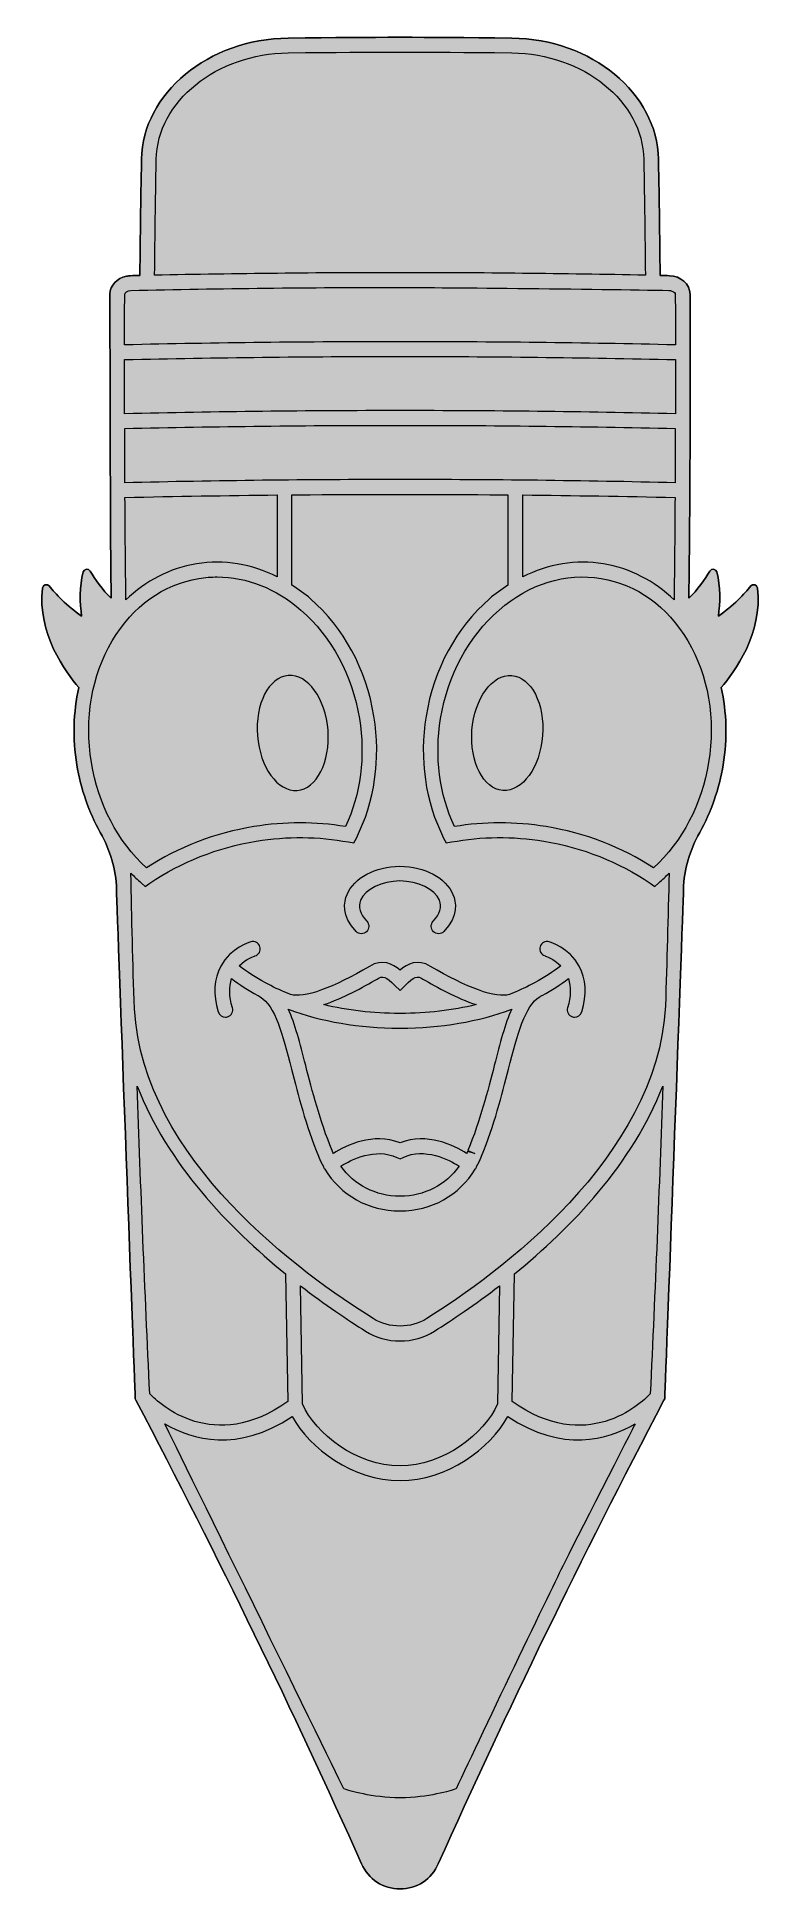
# Model space of a CAD drawing. Header units: inches. Extents: x 1.38 to 2.62, y -4.37 to -1.22.
import ezdxf

# ---------------------------------------------------------------- set-up
doc = ezdxf.new("R2010")
doc.units = ezdxf.units.IN
doc.header["$MEASUREMENT"] = 0
doc.layers.add('Pencil', color=7, linetype='Continuous', lineweight=0)

msp = doc.modelspace()

# ---------------------------------------------------------------- hatches: boundary and pattern name
at = {"layer": 'Pencil', "true_color": 0xf8e0c5, "transparency": 33554687}
h = msp.add_hatch(color=254, dxfattribs=at)
h.dxf.hatch_style = 2
edge = h.paths.add_edge_path()
edge.add_spline(control_points=[(2.6064, -2.1581), (2.6057, -2.1524), (2.5986, -2.1502), (2.595, -2.1546), (2.5845, -2.1675), (2.5651, -2.1888), (2.54, -2.2058), (2.543, -2.1836), (2.5442, -2.1555), (2.5372, -2.1309), (2.5357, -2.1256), (2.5285, -2.1246), (2.5256, -2.1293), (2.5177, -2.1421), (2.5042, -2.1624), (2.49, -2.1753), (2.492, -2.0021), (2.4927, -1.8287), (2.492, -1.6594), (2.4918, -1.6425), (2.4765, -1.6288), (2.4569, -1.6282), (2.4517, -1.6281), (2.4465, -1.628), (2.4412, -1.6279), (2.4405, -1.552), (2.4399, -1.5102), (2.4384, -1.4305), (2.4365, -1.3188), (2.3249, -1.2266), (2.1898, -1.2251), (2.028, -1.2233), (1.9719, -1.2233), (1.8102, -1.2251), (1.6751, -1.2266), (1.5635, -1.3188), (1.5615, -1.4305), (1.5601, -1.5102), (1.5595, -1.552), (1.5588, -1.6279), (1.5535, -1.628), (1.5482, -1.6281), (1.543, -1.6282), (1.5406, -1.6283), (1.5382, -1.6286), (1.5359, -1.629), (1.5199, -1.6322), (1.5082, -1.6446), (1.508, -1.6594), (1.508, -1.6594), (1.508, -2.0018), (1.51, -2.1753), (1.4958, -2.1624), (1.4823, -2.1421), (1.4744, -2.1293), (1.4715, -2.1246), (1.4643, -2.1256), (1.4628, -2.1309), (1.4558, -2.1555), (1.457, -2.1836), (1.46, -2.2058), (1.4349, -2.1888), (1.4155, -2.1675), (1.405, -2.1546), (1.4014, -2.1502), (1.3943, -2.1524), (1.3936, -2.1581), (1.3843, -2.2348), (1.4327, -2.301), (1.455, -2.3271), (1.4459, -2.3689), (1.4445, -2.4133), (1.4518, -2.4579), (1.4586, -2.4993), (1.4722, -2.5382), (1.4916, -2.5729), (1.5083, -2.6026), (1.5183, -2.6354), (1.5191, -2.6694), (1.5206, -2.7283), (1.5509, -3.5337), (1.5509, -3.5337), (1.5509, -3.5337), (1.5521, -3.5361), (1.5521, -3.5361), (1.6934, -3.8055), (1.8186, -4.0628), (1.9349, -4.3225), (1.9463, -4.3489), (1.9712, -4.3653), (2, -4.3653), (2.0288, -4.3653), (2.0537, -4.3489), (2.065, -4.3226), (2.1813, -4.0629), (2.3066, -3.8056), (2.4478, -3.5361), (2.4478, -3.5361), (2.4491, -3.5337), (2.4491, -3.5337), (2.4491, -3.5337), (2.4794, -2.7283), (2.4809, -2.6695), (2.4817, -2.6354), (2.4917, -2.6026), (2.5084, -2.5729), (2.5278, -2.5382), (2.5414, -2.4993), (2.5482, -2.4579), (2.5555, -2.4133), (2.5541, -2.3689), (2.545, -2.3271), (2.5673, -2.301), (2.6157, -2.2348), (2.6064, -2.1581)], knot_values=[0, 0, 0, 0, 1, 1, 1, 2, 2, 2, 3, 3, 3, 4, 4, 4, 5, 5, 5, 6, 6, 6, 7, 7, 7, 8, 8, 8, 9, 9, 9, 10, 10, 10, 11, 11, 11, 12, 12, 12, 13, 13, 13, 14, 14, 14, 15, 15, 15, 16, 16, 16, 17, 17, 17, 18, 18, 18, 19, 19, 19, 20, 20, 20, 21, 21, 21, 22, 22, 22, 23, 23, 23, 24, 24, 24, 25, 25, 25, 26, 26, 26, 27, 27, 27, 28, 28, 28, 29, 29, 29, 30, 30, 30, 31, 31, 31, 32, 32, 32, 33, 33, 33, 34, 34, 34, 35, 35, 35, 36, 36, 36, 37, 37, 37, 38, 38, 38, 38], degree=3, periodic=0)
at = {"layer": 'Pencil', "true_color": 0x333333, "transparency": 33554687}
h = msp.add_hatch(color=250, dxfattribs=at)
h.dxf.hatch_style = 2
edge = h.paths.add_edge_path()
edge.add_spline(control_points=[(2.1896, -2.8727), (2.1336, -2.8935), (2.069, -2.9049), (2.0008, -2.9049), (2.0008, -2.9049), (1.9991, -2.9049), (1.9991, -2.9049), (1.931, -2.9049), (1.8664, -2.8935), (1.8104, -2.8727), (1.822, -2.8975), (1.8303, -2.93), (1.8401, -2.9682), (1.8512, -3.0117), (1.8638, -3.061), (1.8849, -3.1127), (1.8849, -3.1127), (1.8854, -3.1141), (1.8854, -3.1141), (1.8859, -3.1152), (1.8865, -3.1162), (1.887, -3.1173), (1.9086, -3.1037), (1.9541, -3.0814), (2, -3.0992), (2.0459, -3.0814), (2.0914, -3.1037), (2.113, -3.1173), (2.1134, -3.1162), (2.1141, -3.1152), (2.1145, -3.1141), (2.1145, -3.1141), (2.1267, -3.1174), (2.1267, -3.1174), (2.1267, -3.1174), (2.1151, -3.1127), (2.1151, -3.1127), (2.1362, -3.061), (2.1488, -3.0117), (2.1599, -2.9682), (2.1697, -2.93), (2.178, -2.8975), (2.1896, -2.8727)], knot_values=[0, 0, 0, 0, 1, 1, 1, 2, 2, 2, 3, 3, 3, 4, 4, 4, 5, 5, 5, 6, 6, 6, 7, 7, 7, 8, 8, 8, 9, 9, 9, 10, 10, 10, 11, 11, 11, 12, 12, 12, 13, 13, 13, 14, 14, 14, 14], degree=3, periodic=0)
edge = h.paths.add_edge_path()
edge.add_spline(control_points=[(2.1004, -3.139), (2.0825, -3.1276), (2.0422, -3.1072), (2.0052, -3.1242), (2.0052, -3.1242), (2, -3.1265), (2, -3.1265), (2, -3.1265), (1.9948, -3.1242), (1.9948, -3.1242), (1.9578, -3.1073), (1.9176, -3.1276), (1.8996, -3.139), (1.9223, -3.1709), (1.9586, -3.19), (2, -3.19), (2.0414, -3.19), (2.0777, -3.1709), (2.1004, -3.139)], knot_values=[0, 0, 0, 0, 1, 1, 1, 2, 2, 2, 3, 3, 3, 4, 4, 4, 5, 5, 5, 6, 6, 6, 6], degree=3, periodic=0)
edge = h.paths.add_edge_path()
edge.add_spline(control_points=[(1.8706, -2.865), (1.9107, -2.8747), (1.954, -2.8798), (1.9992, -2.8798), (1.9992, -2.8798), (2.0008, -2.8798), (2.0008, -2.8798), (2.0458, -2.8798), (2.0891, -2.8747), (2.1291, -2.865), (2.0965, -2.8541), (2.0622, -2.8354), (2.0389, -2.8215), (2.0291, -2.8156), (2.0243, -2.8173), (2.0087, -2.8324), (2.0087, -2.8324), (2, -2.8408), (2, -2.8408), (2, -2.8408), (1.9913, -2.8324), (1.9913, -2.8324), (1.9757, -2.8173), (1.9709, -2.8156), (1.9611, -2.8215), (1.9377, -2.8355), (1.9033, -2.8541), (1.8706, -2.865)], knot_values=[0, 0, 0, 0, 1, 1, 1, 2, 2, 2, 3, 3, 3, 4, 4, 4, 5, 5, 5, 6, 6, 6, 7, 7, 7, 8, 8, 8, 9, 9, 9, 9], degree=3, periodic=0)
edge = h.paths.add_edge_path()
edge.add_spline(control_points=[(2.3041, -2.7997), (2.3158, -2.8214), (2.3172, -2.8475), (2.3082, -2.8773), (2.3065, -2.8827), (2.3016, -2.8862), (2.2962, -2.8862), (2.295, -2.8862), (2.2938, -2.886), (2.2926, -2.8857), (2.286, -2.8837), (2.2822, -2.8767), (2.2842, -2.8701), (2.29, -2.8511), (2.2903, -2.8347), (2.2857, -2.8208), (2.2721, -2.8312), (2.2573, -2.8407), (2.2414, -2.8493), (2.2408, -2.8495), (2.2403, -2.8499), (2.2397, -2.8502), (2.2389, -2.8506), (2.2381, -2.8511), (2.2374, -2.8515), (2.2116, -2.867), (2.1994, -2.9147), (2.1841, -2.9744), (2.1728, -3.0187), (2.16, -3.0689), (2.1383, -3.1221), (2.1383, -3.1221), (2.1377, -3.1237), (2.1377, -3.1237), (2.1354, -3.1292), (2.1328, -3.1344), (2.1299, -3.1395), (2.1295, -3.141), (2.1287, -3.1425), (2.1277, -3.1438), (2.1277, -3.1438), (2.1274, -3.144), (2.1274, -3.144), (2.1009, -3.1883), (2.0538, -3.215), (2, -3.215), (1.9462, -3.215), (1.8991, -3.1883), (1.8726, -3.144), (1.8726, -3.144), (1.8723, -3.1438), (1.8723, -3.1438), (1.8712, -3.1425), (1.8705, -3.141), (1.87, -3.1394), (1.8672, -3.1344), (1.8646, -3.1292), (1.8623, -3.1237), (1.8623, -3.1237), (1.8617, -3.1221), (1.8617, -3.1221), (1.84, -3.0689), (1.8272, -3.0187), (1.8159, -2.9744), (1.8007, -2.9148), (1.7884, -2.8671), (1.7628, -2.8516), (1.7618, -2.8511), (1.7609, -2.8505), (1.76, -2.85), (1.7595, -2.8498), (1.7591, -2.8495), (1.7586, -2.8493), (1.7427, -2.8407), (1.7279, -2.8312), (1.7143, -2.8208), (1.7097, -2.8347), (1.71, -2.8511), (1.7158, -2.8701), (1.7178, -2.8767), (1.714, -2.8837), (1.7074, -2.8857), (1.7062, -2.886), (1.705, -2.8862), (1.7038, -2.8862), (1.6984, -2.8862), (1.6935, -2.8827), (1.6918, -2.8773), (1.6828, -2.8475), (1.6842, -2.8214), (1.696, -2.7997), (1.713, -2.7684), (1.7457, -2.7587), (1.747, -2.7583), (1.7536, -2.7564), (1.7606, -2.7602), (1.7625, -2.7668), (1.7644, -2.7734), (1.7606, -2.7803), (1.754, -2.7823), (1.7537, -2.7824), (1.7393, -2.7869), (1.7273, -2.7992), (1.7408, -2.8097), (1.7556, -2.8193), (1.7716, -2.8279), (1.7732, -2.8287), (1.7748, -2.8295), (1.7763, -2.8304), (1.7884, -2.8367), (1.801, -2.8427), (1.8143, -2.8475), (1.8356, -2.8551), (1.8883, -2.836), (1.9482, -2.8), (1.9706, -2.7866), (1.9875, -2.7958), (2, -2.8064), (2.0125, -2.7958), (2.0294, -2.7866), (2.0518, -2.8), (2.1117, -2.836), (2.1645, -2.8551), (2.1856, -2.8475), (2.199, -2.8426), (2.2117, -2.8367), (2.2237, -2.8304), (2.2252, -2.8295), (2.2267, -2.8288), (2.2282, -2.828), (2.2443, -2.8194), (2.2592, -2.8097), (2.2727, -2.7992), (2.2606, -2.7869), (2.2462, -2.7823), (2.246, -2.7823), (2.2394, -2.7801), (2.2356, -2.7734), (2.2375, -2.7668), (2.2395, -2.7602), (2.2464, -2.7564), (2.253, -2.7583), (2.2543, -2.7587), (2.287, -2.7684), (2.3041, -2.7997)], knot_values=[0, 0, 0, 0, 1, 1, 1, 2, 2, 2, 3, 3, 3, 4, 4, 4, 5, 5, 5, 6, 6, 6, 7, 7, 7, 8, 8, 8, 9, 9, 9, 10, 10, 10, 11, 11, 11, 12, 12, 12, 13, 13, 13, 14, 14, 14, 15, 15, 15, 16, 16, 16, 17, 17, 17, 18, 18, 18, 19, 19, 19, 20, 20, 20, 21, 21, 21, 22, 22, 22, 23, 23, 23, 24, 24, 24, 25, 25, 25, 26, 26, 26, 27, 27, 27, 28, 28, 28, 29, 29, 29, 30, 30, 30, 31, 31, 31, 32, 32, 32, 33, 33, 33, 34, 34, 34, 35, 35, 35, 36, 36, 36, 37, 37, 37, 38, 38, 38, 39, 39, 39, 40, 40, 40, 41, 41, 41, 42, 42, 42, 43, 43, 43, 44, 44, 44, 45, 45, 45, 46, 46, 46, 47, 47, 47, 48, 48, 48, 48], degree=3, periodic=0)
edge = h.paths.add_edge_path()
edge.add_spline(control_points=[(1.9346, -2.7446), (1.9377, -2.7446), (1.9408, -2.7435), (1.9432, -2.7412), (1.9482, -2.7364), (1.9484, -2.7285), (1.9436, -2.7235), (1.9319, -2.7112), (1.9283, -2.6992), (1.9331, -2.6877), (1.9409, -2.6692), (1.9691, -2.6555), (1.9998, -2.6551), (2.0309, -2.6555), (2.0591, -2.6692), (2.0669, -2.6877), (2.0717, -2.6992), (2.0681, -2.7112), (2.0564, -2.7235), (2.0516, -2.7285), (2.0518, -2.7364), (2.0568, -2.7412), (2.0618, -2.7459), (2.0697, -2.7458), (2.0744, -2.7408), (2.0997, -2.7143), (2.095, -2.6901), (2.0899, -2.678), (2.0781, -2.6499), (2.0421, -2.6306), (1.9998, -2.6301), (1.9579, -2.6306), (1.9219, -2.6499), (1.9101, -2.678), (1.905, -2.6901), (1.9003, -2.7143), (1.9256, -2.7408), (1.928, -2.7433), (1.9313, -2.7446), (1.9346, -2.7446)], knot_values=[0, 0, 0, 0, 1, 1, 1, 2, 2, 2, 3, 3, 3, 4, 4, 4, 5, 5, 5, 6, 6, 6, 7, 7, 7, 8, 8, 8, 9, 9, 9, 10, 10, 10, 11, 11, 11, 12, 12, 12, 13, 13, 13, 13], degree=3, periodic=0)
edge = h.paths.add_edge_path()
edge.add_spline(control_points=[(2.4881, -2.2476), (2.4536, -2.1892), (2.4014, -2.1516), (2.3411, -2.1418), (2.2808, -2.1319), (2.2194, -2.151), (2.1681, -2.1954), (2.1162, -2.2403), (2.0809, -2.3058), (2.0689, -2.3796), (2.0585, -2.4435), (2.0668, -2.5081), (2.0923, -2.5628), (2.1176, -2.5586), (2.1432, -2.5565), (2.1691, -2.5565), (2.1951, -2.5565), (2.2214, -2.5586), (2.2477, -2.5629), (2.3134, -2.5736), (2.3762, -2.5978), (2.4301, -2.6329), (2.4789, -2.5881), (2.5119, -2.5249), (2.5235, -2.4539), (2.5356, -2.38), (2.523, -2.3068), (2.4881, -2.2476)], knot_values=[0, 0, 0, 0, 1, 1, 1, 2, 2, 2, 3, 3, 3, 4, 4, 4, 5, 5, 5, 6, 6, 6, 7, 7, 7, 8, 8, 8, 9, 9, 9, 9], degree=3, periodic=0)
edge = h.paths.add_edge_path()
edge.add_spline(control_points=[(2.4565, -2.6419), (2.451, -2.6475), (2.4453, -2.653), (2.4393, -2.6581), (2.4393, -2.6581), (2.432, -2.6643), (2.432, -2.6643), (2.432, -2.6643), (2.4241, -2.6589), (2.4241, -2.6589), (2.3715, -2.623), (2.3091, -2.5983), (2.2437, -2.5876), (2.1911, -2.579), (2.1385, -2.5795), (2.0874, -2.589), (2.0874, -2.589), (2.0782, -2.5907), (2.0782, -2.5907), (2.0782, -2.5907), (2.074, -2.5824), (2.074, -2.5824), (2.043, -2.5214), (2.0324, -2.4479), (2.0442, -2.3756), (2.0572, -2.296), (2.0954, -2.2253), (2.1517, -2.1765), (2.1617, -2.1678), (2.1725, -2.1604), (2.1831, -2.1535), (2.1831, -2.1535), (2.1831, -1.9999), (2.1831, -1.9999), (2.1218, -1.9994), (1.8782, -1.9994), (1.8168, -1.9999), (1.8168, -1.9999), (1.8168, -2.1535), (1.8168, -2.1535), (1.8275, -2.1604), (1.8383, -2.1678), (1.8483, -2.1765), (1.9046, -2.2253), (1.9428, -2.296), (1.9558, -2.3756), (1.9676, -2.4479), (1.957, -2.5213), (1.926, -2.5824), (1.926, -2.5824), (1.9218, -2.5907), (1.9218, -2.5907), (1.9218, -2.5907), (1.9126, -2.589), (1.9126, -2.589), (1.8615, -2.5795), (1.8089, -2.579), (1.7563, -2.5876), (1.6909, -2.5983), (1.6285, -2.623), (1.5759, -2.6589), (1.5759, -2.6589), (1.568, -2.6643), (1.568, -2.6643), (1.568, -2.6643), (1.5607, -2.6581), (1.5607, -2.6581), (1.5547, -2.653), (1.549, -2.6475), (1.5435, -2.6419), (1.5454, -2.718), (1.5462, -2.7948), (1.5499, -2.8721), (1.5623, -3.1279), (1.8365, -3.3237), (1.9546, -3.3976), (1.9818, -3.4146), (2.0182, -3.4146), (2.0454, -3.3976), (2.1643, -3.3232), (2.4367, -3.125), (2.4503, -2.8671), (2.4526, -2.7914), (2.4547, -2.7163), (2.4565, -2.6419)], knot_values=[0, 0, 0, 0, 1, 1, 1, 2, 2, 2, 3, 3, 3, 4, 4, 4, 5, 5, 5, 6, 6, 6, 7, 7, 7, 8, 8, 8, 9, 9, 9, 10, 10, 10, 11, 11, 11, 12, 12, 12, 13, 13, 13, 14, 14, 14, 15, 15, 15, 16, 16, 16, 17, 17, 17, 18, 18, 18, 19, 19, 19, 20, 20, 20, 21, 21, 21, 22, 22, 22, 23, 23, 23, 24, 24, 24, 25, 25, 25, 26, 26, 26, 27, 27, 27, 28, 28, 28, 28], degree=3, periodic=0)
edge = h.paths.add_edge_path()
edge.add_spline(control_points=[(2.4458, -3.0031), (2.3954, -3.1344), (2.2898, -3.2439), (2.1943, -3.3217), (2.1943, -3.3217), (2.1902, -3.5383), (2.1902, -3.5383), (2.3163, -3.6277), (2.4075, -3.5431), (2.4245, -3.5253), (2.4328, -3.3495), (2.4399, -3.175), (2.4458, -3.0031)], knot_values=[0, 0, 0, 0, 1, 1, 1, 2, 2, 2, 3, 3, 3, 4, 4, 4, 4], degree=3, periodic=0)
edge = h.paths.add_edge_path()
edge.add_spline(control_points=[(1.8348, -3.542), (1.8561, -3.5933), (1.9268, -3.6475), (2, -3.6475), (2.0732, -3.6475), (2.1439, -3.5933), (2.1652, -3.542), (2.1652, -3.542), (2.1689, -3.3418), (2.1689, -3.3418), (2.1269, -3.3743), (2.0882, -3.4003), (2.0586, -3.4188), (2.0411, -3.4298), (2.0208, -3.4356), (2, -3.4356), (1.9792, -3.4356), (1.9589, -3.4298), (1.9413, -3.4188), (1.9118, -3.4003), (1.8731, -3.3743), (1.8311, -3.3418), (1.8311, -3.3418), (1.8348, -3.542), (1.8348, -3.542)], knot_values=[0, 0, 0, 0, 1, 1, 1, 2, 2, 2, 3, 3, 3, 4, 4, 4, 5, 5, 5, 6, 6, 6, 7, 7, 7, 8, 8, 8, 8], degree=3, periodic=0)
edge = h.paths.add_edge_path()
edge.add_spline(control_points=[(2.399, -3.576), (2.3526, -3.6033), (2.2755, -3.6258), (2.1827, -3.5636), (2.1534, -3.6184), (2.0801, -3.6725), (2, -3.6725), (1.9199, -3.6725), (1.8466, -3.6184), (1.8173, -3.5636), (1.7245, -3.6257), (1.6474, -3.6033), (1.601, -3.576), (1.6016, -3.5771), (1.9014, -4.1883), (1.9047, -4.1955), (1.9146, -4.1989), (1.9515, -4.2102), (2.0002, -4.2108), (2.0486, -4.2102), (2.0854, -4.1989), (2.0953, -4.1955), (2.1371, -4.1045), (2.2754, -3.8188), (2.2767, -3.8163), (2.2917, -3.786), (2.3962, -3.5813), (2.399, -3.576)], knot_values=[0, 0, 0, 0, 1, 1, 1, 2, 2, 2, 3, 3, 3, 4, 4, 4, 5, 5, 5, 6, 6, 6, 7, 7, 7, 8, 8, 8, 9, 9, 9, 9], degree=3, periodic=0)
edge = h.paths.add_edge_path()
edge.add_spline(control_points=[(1.8098, -3.5383), (1.8098, -3.5383), (1.8057, -3.3217), (1.8057, -3.3217), (1.7102, -3.2439), (1.6046, -3.1344), (1.5542, -3.0031), (1.5601, -3.1751), (1.5672, -3.3496), (1.5755, -3.5252), (1.5925, -3.5431), (1.6837, -3.6277), (1.8098, -3.5383)], knot_values=[0, 0, 0, 0, 1, 1, 1, 2, 2, 2, 3, 3, 3, 4, 4, 4, 4], degree=3, periodic=0)
edge = h.paths.add_edge_path()
edge.add_spline(control_points=[(1.5699, -2.6329), (1.6238, -2.5978), (1.6866, -2.5736), (1.7523, -2.5629), (1.8045, -2.5544), (1.8568, -2.5544), (1.9077, -2.5628), (1.9332, -2.5081), (1.9415, -2.4435), (1.9311, -2.3796), (1.9191, -2.3058), (1.8838, -2.2403), (1.8319, -2.1954), (1.7895, -2.1586), (1.7401, -2.1393), (1.6901, -2.1393), (1.6797, -2.1393), (1.6693, -2.1401), (1.6589, -2.1418), (1.5986, -2.1516), (1.5464, -2.1892), (1.5119, -2.2476), (1.477, -2.3068), (1.4644, -2.38), (1.4765, -2.4539), (1.4881, -2.5249), (1.5211, -2.5881), (1.5699, -2.6329)], knot_values=[0, 0, 0, 0, 1, 1, 1, 2, 2, 2, 3, 3, 3, 4, 4, 4, 5, 5, 5, 6, 6, 6, 7, 7, 7, 8, 8, 8, 9, 9, 9, 9], degree=3, periodic=0)
edge = h.paths.add_edge_path()
edge.add_spline(control_points=[(1.7918, -2.0002), (1.7057, -2.0011), (1.6192, -2.0025), (1.5335, -2.0045), (1.5339, -2.0624), (1.5344, -2.1204), (1.535, -2.1784), (1.5687, -2.1459), (1.6096, -2.1245), (1.6549, -2.1171), (1.7016, -2.1095), (1.7483, -2.1175), (1.7918, -2.1392), (1.7918, -2.1392), (1.7918, -2.0002), (1.7918, -2.0002)], knot_values=[0, 0, 0, 0, 1, 1, 1, 2, 2, 2, 3, 3, 3, 4, 4, 4, 5, 5, 5, 5], degree=3, periodic=0)
edge = h.paths.add_edge_path()
edge.add_spline(control_points=[(2.2082, -2.0002), (2.2082, -2.0002), (2.2082, -2.1392), (2.2082, -2.1392), (2.2516, -2.1175), (2.2984, -2.1095), (2.3451, -2.1171), (2.3904, -2.1245), (2.4312, -2.1459), (2.465, -2.1784), (2.4656, -2.1204), (2.4661, -2.0624), (2.4665, -2.0045), (2.3808, -2.0025), (2.2943, -2.0011), (2.2082, -2.0002)], knot_values=[0, 0, 0, 0, 1, 1, 1, 2, 2, 2, 3, 3, 3, 4, 4, 4, 5, 5, 5, 5], degree=3, periodic=0)
edge = h.paths.add_edge_path()
edge.add_spline(control_points=[(2.4669, -1.9795), (2.4669, -1.9795), (2.4669, -1.8875), (2.4669, -1.8875), (2.3117, -1.8839), (2.1548, -1.8821), (2, -1.8821), (1.8452, -1.8821), (1.6883, -1.8839), (1.5331, -1.8875), (1.5331, -1.8875), (1.5331, -1.9795), (1.5331, -1.9795), (1.6883, -1.9759), (1.8454, -1.974), (2, -1.974), (2.1546, -1.974), (2.3117, -1.9759), (2.4669, -1.9795)], knot_values=[0, 0, 0, 0, 1, 1, 1, 2, 2, 2, 3, 3, 3, 4, 4, 4, 5, 5, 5, 6, 6, 6, 6], degree=3, periodic=0)
edge = h.paths.add_edge_path()
edge.add_spline(control_points=[(1.5328, -1.7706), (1.5328, -1.7706), (1.5328, -1.8625), (1.5328, -1.8625), (1.688, -1.8589), (1.8451, -1.8571), (2, -1.8571), (2.1549, -1.8571), (2.312, -1.8589), (2.4672, -1.8625), (2.4672, -1.8625), (2.4672, -1.7706), (2.4672, -1.7706), (2.312, -1.767), (2.1549, -1.7652), (2, -1.7652), (1.8451, -1.7652), (1.6881, -1.767), (1.5328, -1.7706)], knot_values=[0, 0, 0, 0, 1, 1, 1, 2, 2, 2, 3, 3, 3, 4, 4, 4, 5, 5, 5, 6, 6, 6, 6], degree=3, periodic=0)
edge = h.paths.add_edge_path()
edge.add_spline(control_points=[(1.5328, -1.7456), (1.688, -1.742), (1.8451, -1.7402), (2, -1.7402), (2.1549, -1.7402), (2.312, -1.742), (2.4672, -1.7456), (2.4671, -1.7169), (2.4671, -1.6881), (2.467, -1.6596), (2.467, -1.6579), (2.4648, -1.6556), (2.4613, -1.6543), (2.4599, -1.6537), (2.4582, -1.6533), (2.4563, -1.6532), (2.3426, -1.6507), (2.0378, -1.6481), (2, -1.6481), (1.8488, -1.6481), (1.6952, -1.6498), (1.5436, -1.6532), (1.5373, -1.6534), (1.533, -1.6572), (1.533, -1.6596), (1.5329, -1.6881), (1.5329, -1.7169), (1.5328, -1.7456)], knot_values=[0, 0, 0, 0, 1, 1, 1, 2, 2, 2, 3, 3, 3, 4, 4, 4, 5, 5, 5, 6, 6, 6, 7, 7, 7, 8, 8, 8, 9, 9, 9, 9], degree=3, periodic=0)
edge = h.paths.add_edge_path()
edge.add_spline(control_points=[(1.5838, -1.6274), (1.7224, -1.6246), (1.8621, -1.6231), (2, -1.6231), (2.1379, -1.6231), (2.2777, -1.6246), (2.4162, -1.6274), (2.4155, -1.552), (2.4149, -1.5103), (2.4135, -1.431), (2.4117, -1.3326), (2.3113, -1.2515), (2.1895, -1.2501), (2.0279, -1.2483), (1.972, -1.2483), (1.8105, -1.2501), (1.6887, -1.2515), (1.5883, -1.3326), (1.5865, -1.431), (1.5851, -1.5103), (1.5845, -1.552), (1.5838, -1.6274)], knot_values=[0, 0, 0, 0, 1, 1, 1, 2, 2, 2, 3, 3, 3, 4, 4, 4, 5, 5, 5, 6, 6, 6, 7, 7, 7, 7], degree=3, periodic=0)
edge = h.paths.add_edge_path()
edge.add_spline(control_points=[(2.545, -2.3271), (2.5541, -2.3689), (2.5555, -2.4133), (2.5482, -2.4579), (2.5414, -2.4993), (2.5278, -2.5382), (2.5084, -2.5729), (2.4917, -2.6026), (2.4817, -2.6354), (2.4809, -2.6695), (2.4794, -2.7283), (2.4491, -3.5337), (2.4491, -3.5337), (2.4491, -3.5337), (2.4478, -3.5361), (2.4478, -3.5361), (2.3066, -3.8056), (2.1813, -4.0629), (2.065, -4.3226), (2.0537, -4.3489), (2.0288, -4.3653), (2, -4.3653), (1.9712, -4.3653), (1.9463, -4.3489), (1.9349, -4.3225), (1.8186, -4.0628), (1.6934, -3.8055), (1.5521, -3.5361), (1.5521, -3.5361), (1.5509, -3.5337), (1.5509, -3.5337), (1.5509, -3.5337), (1.5206, -2.7283), (1.5191, -2.6694), (1.5183, -2.6354), (1.5083, -2.6026), (1.4916, -2.5729), (1.4722, -2.5382), (1.4586, -2.4993), (1.4518, -2.4579), (1.4445, -2.4133), (1.4459, -2.3689), (1.455, -2.3271), (1.4327, -2.301), (1.3843, -2.2348), (1.3936, -2.1581), (1.3943, -2.1524), (1.4014, -2.1502), (1.405, -2.1546), (1.4155, -2.1675), (1.4349, -2.1888), (1.46, -2.2058), (1.457, -2.1836), (1.4558, -2.1555), (1.4628, -2.1309), (1.4643, -2.1256), (1.4715, -2.1246), (1.4744, -2.1293), (1.4823, -2.1421), (1.4958, -2.1624), (1.51, -2.1753), (1.508, -2.0018), (1.508, -1.6594), (1.508, -1.6594), (1.5082, -1.6446), (1.5199, -1.6322), (1.5359, -1.629), (1.5382, -1.6286), (1.5406, -1.6283), (1.543, -1.6282), (1.5482, -1.6281), (1.5535, -1.628), (1.5588, -1.6279), (1.5595, -1.552), (1.5601, -1.5102), (1.5615, -1.4305), (1.5635, -1.3188), (1.6751, -1.2266), (1.8102, -1.2251), (1.9719, -1.2233), (2.028, -1.2233), (2.1898, -1.2251), (2.3249, -1.2266), (2.4365, -1.3188), (2.4384, -1.4305), (2.4399, -1.5102), (2.4405, -1.552), (2.4412, -1.6279), (2.4465, -1.628), (2.4517, -1.6281), (2.4569, -1.6282), (2.4765, -1.6288), (2.4918, -1.6425), (2.492, -1.6594), (2.4927, -1.8287), (2.492, -2.0021), (2.49, -2.1753), (2.5042, -2.1624), (2.5177, -2.1421), (2.5256, -2.1293), (2.5285, -2.1246), (2.5357, -2.1256), (2.5372, -2.1309), (2.5442, -2.1555), (2.543, -2.1836), (2.54, -2.2058), (2.5651, -2.1888), (2.5845, -2.1675), (2.595, -2.1546), (2.5986, -2.1502), (2.6057, -2.1524), (2.6064, -2.1581), (2.6157, -2.2348), (2.5673, -2.301), (2.545, -2.3271)], knot_values=[0, 0, 0, 0, 1, 1, 1, 2, 2, 2, 3, 3, 3, 4, 4, 4, 5, 5, 5, 6, 6, 6, 7, 7, 7, 8, 8, 8, 9, 9, 9, 10, 10, 10, 11, 11, 11, 12, 12, 12, 13, 13, 13, 14, 14, 14, 15, 15, 15, 16, 16, 16, 17, 17, 17, 18, 18, 18, 19, 19, 19, 20, 20, 20, 21, 21, 21, 22, 22, 22, 23, 23, 23, 24, 24, 24, 25, 25, 25, 26, 26, 26, 27, 27, 27, 28, 28, 28, 29, 29, 29, 30, 30, 30, 31, 31, 31, 32, 32, 32, 33, 33, 33, 34, 34, 34, 35, 35, 35, 36, 36, 36, 37, 37, 37, 38, 38, 38, 38], degree=3, periodic=0)
edge = h.paths.add_edge_path()
edge.add_spline(control_points=[(2.1895, -2.3064), (2.1564, -2.3039), (2.1263, -2.3455), (2.1221, -2.3994), (2.118, -2.4532), (2.1414, -2.4989), (2.1745, -2.5015), (2.2075, -2.504), (2.2377, -2.4624), (2.2418, -2.4086), (2.246, -2.3547), (2.2225, -2.309), (2.1895, -2.3064)], knot_values=[0, 0, 0, 0, 1, 1, 1, 2, 2, 2, 3, 3, 3, 4, 4, 4, 4], degree=3, periodic=0)
edge = h.paths.add_edge_path()
edge.add_spline(control_points=[(1.7582, -2.4086), (1.754, -2.3547), (1.7775, -2.309), (1.8105, -2.3064), (1.8436, -2.3039), (1.8737, -2.3455), (1.8779, -2.3994), (1.882, -2.4532), (1.8586, -2.4989), (1.8255, -2.5015), (1.7925, -2.504), (1.7623, -2.4624), (1.7582, -2.4086)], knot_values=[0, 0, 0, 0, 1, 1, 1, 2, 2, 2, 3, 3, 3, 4, 4, 4, 4], degree=3, periodic=0)

# ---------------------------------------------------------------- linework, layer by layer
at = {"layer": 'Pencil'}
for points, knots in [([(2.6064, -2.1581), (2.6057, -2.1524), (2.5986, -2.1502), (2.595, -2.1546), (2.5845, -2.1675), (2.5651, -2.1888), (2.54, -2.2058), (2.543, -2.1836), (2.5442, -2.1555), (2.5372, -2.1309), (2.5357, -2.1256), (2.5285, -2.1246), (2.5256, -2.1293), (2.5177, -2.1421), (2.5042, -2.1624), (2.49, -2.1753), (2.492, -2.0021), (2.4927, -1.8287), (2.492, -1.6594), (2.4918, -1.6425), (2.4765, -1.6288), (2.4569, -1.6282), (2.4517, -1.6281), (2.4465, -1.628), (2.4412, -1.6279), (2.4405, -1.552), (2.4399, -1.5102), (2.4384, -1.4305), (2.4365, -1.3188), (2.3249, -1.2266), (2.1898, -1.2251), (2.028, -1.2233), (1.9719, -1.2233), (1.8102, -1.2251), (1.6751, -1.2266), (1.5635, -1.3188), (1.5615, -1.4305), (1.5601, -1.5102), (1.5595, -1.552), (1.5588, -1.6279), (1.5535, -1.628), (1.5482, -1.6281), (1.543, -1.6282), (1.5406, -1.6283), (1.5382, -1.6286), (1.5359, -1.629), (1.5199, -1.6322), (1.5082, -1.6446), (1.508, -1.6594), (1.508, -1.6594), (1.508, -2.0018), (1.51, -2.1753), (1.4958, -2.1624), (1.4823, -2.1421), (1.4744, -2.1293), (1.4715, -2.1246), (1.4643, -2.1256), (1.4628, -2.1309), (1.4558, -2.1555), (1.457, -2.1836), (1.46, -2.2058), (1.4349, -2.1888), (1.4155, -2.1675), (1.405, -2.1546), (1.4014, -2.1502), (1.3943, -2.1524), (1.3936, -2.1581), (1.3843, -2.2348), (1.4327, -2.301), (1.455, -2.3271), (1.4459, -2.3689), (1.4445, -2.4133), (1.4518, -2.4579), (1.4586, -2.4993), (1.4722, -2.5382), (1.4916, -2.5729), (1.5083, -2.6026), (1.5183, -2.6354), (1.5191, -2.6694), (1.5206, -2.7283), (1.5509, -3.5337), (1.5509, -3.5337), (1.5509, -3.5337), (1.5521, -3.5361), (1.5521, -3.5361), (1.6934, -3.8055), (1.8186, -4.0628), (1.9349, -4.3225), (1.9463, -4.3489), (1.9712, -4.3653), (2, -4.3653), (2.0288, -4.3653), (2.0537, -4.3489), (2.065, -4.3226), (2.1813, -4.0629), (2.3066, -3.8056), (2.4478, -3.5361), (2.4478, -3.5361), (2.4491, -3.5337), (2.4491, -3.5337), (2.4491, -3.5337), (2.4794, -2.7283), (2.4809, -2.6695), (2.4817, -2.6354), (2.4917, -2.6026), (2.5084, -2.5729), (2.5278, -2.5382), (2.5414, -2.4993), (2.5482, -2.4579), (2.5555, -2.4133), (2.5541, -2.3689), (2.545, -2.3271), (2.5673, -2.301), (2.6157, -2.2348), (2.6064, -2.1581)], [0, 0, 0, 0, 1, 1, 1, 2, 2, 2, 3, 3, 3, 4, 4, 4, 5, 5, 5, 6, 6, 6, 7, 7, 7, 8, 8, 8, 9, 9, 9, 10, 10, 10, 11, 11, 11, 12, 12, 12, 13, 13, 13, 14, 14, 14, 15, 15, 15, 16, 16, 16, 17, 17, 17, 18, 18, 18, 19, 19, 19, 20, 20, 20, 21, 21, 21, 22, 22, 22, 23, 23, 23, 24, 24, 24, 25, 25, 25, 26, 26, 26, 27, 27, 27, 28, 28, 28, 29, 29, 29, 30, 30, 30, 31, 31, 31, 32, 32, 32, 33, 33, 33, 34, 34, 34, 35, 35, 35, 36, 36, 36, 37, 37, 37, 38, 38, 38, 38]), ([(2.545, -2.3271), (2.5541, -2.3689), (2.5555, -2.4133), (2.5482, -2.4579), (2.5414, -2.4993), (2.5278, -2.5382), (2.5084, -2.5729), (2.4917, -2.6026), (2.4817, -2.6354), (2.4809, -2.6695), (2.4794, -2.7283), (2.4491, -3.5337), (2.4491, -3.5337), (2.4491, -3.5337), (2.4478, -3.5361), (2.4478, -3.5361), (2.3066, -3.8056), (2.1813, -4.0629), (2.065, -4.3226), (2.0537, -4.3489), (2.0288, -4.3653), (2, -4.3653), (1.9712, -4.3653), (1.9463, -4.3489), (1.9349, -4.3225), (1.8186, -4.0628), (1.6934, -3.8055), (1.5521, -3.5361), (1.5521, -3.5361), (1.5509, -3.5337), (1.5509, -3.5337), (1.5509, -3.5337), (1.5206, -2.7283), (1.5191, -2.6694), (1.5183, -2.6354), (1.5083, -2.6026), (1.4916, -2.5729), (1.4722, -2.5382), (1.4586, -2.4993), (1.4518, -2.4579), (1.4445, -2.4133), (1.4459, -2.3689), (1.455, -2.3271), (1.4327, -2.301), (1.3843, -2.2348), (1.3936, -2.1581), (1.3943, -2.1524), (1.4014, -2.1502), (1.405, -2.1546), (1.4155, -2.1675), (1.4349, -2.1888), (1.46, -2.2058), (1.457, -2.1836), (1.4558, -2.1555), (1.4628, -2.1309), (1.4643, -2.1256), (1.4715, -2.1246), (1.4744, -2.1293), (1.4823, -2.1421), (1.4958, -2.1624), (1.51, -2.1753), (1.508, -2.0018), (1.508, -1.6594), (1.508, -1.6594), (1.5082, -1.6446), (1.5199, -1.6322), (1.5359, -1.629), (1.5382, -1.6286), (1.5406, -1.6283), (1.543, -1.6282), (1.5482, -1.6281), (1.5535, -1.628), (1.5588, -1.6279), (1.5595, -1.552), (1.5601, -1.5102), (1.5615, -1.4305), (1.5635, -1.3188), (1.6751, -1.2266), (1.8102, -1.2251), (1.9719, -1.2233), (2.028, -1.2233), (2.1898, -1.2251), (2.3249, -1.2266), (2.4365, -1.3188), (2.4384, -1.4305), (2.4399, -1.5102), (2.4405, -1.552), (2.4412, -1.6279), (2.4465, -1.628), (2.4517, -1.6281), (2.4569, -1.6282), (2.4765, -1.6288), (2.4918, -1.6425), (2.492, -1.6594), (2.4927, -1.8287), (2.492, -2.0021), (2.49, -2.1753), (2.5042, -2.1624), (2.5177, -2.1421), (2.5256, -2.1293), (2.5285, -2.1246), (2.5357, -2.1256), (2.5372, -2.1309), (2.5442, -2.1555), (2.543, -2.1836), (2.54, -2.2058), (2.5651, -2.1888), (2.5845, -2.1675), (2.595, -2.1546), (2.5986, -2.1502), (2.6057, -2.1524), (2.6064, -2.1581), (2.6157, -2.2348), (2.5673, -2.301), (2.545, -2.3271)], [0, 0, 0, 0, 1, 1, 1, 2, 2, 2, 3, 3, 3, 4, 4, 4, 5, 5, 5, 6, 6, 6, 7, 7, 7, 8, 8, 8, 9, 9, 9, 10, 10, 10, 11, 11, 11, 12, 12, 12, 13, 13, 13, 14, 14, 14, 15, 15, 15, 16, 16, 16, 17, 17, 17, 18, 18, 18, 19, 19, 19, 20, 20, 20, 21, 21, 21, 22, 22, 22, 23, 23, 23, 24, 24, 24, 25, 25, 25, 26, 26, 26, 27, 27, 27, 28, 28, 28, 29, 29, 29, 30, 30, 30, 31, 31, 31, 32, 32, 32, 33, 33, 33, 34, 34, 34, 35, 35, 35, 36, 36, 36, 37, 37, 37, 38, 38, 38, 38]), ([(1.5838, -1.6274), (1.7224, -1.6246), (1.8621, -1.6231), (2, -1.6231), (2.1379, -1.6231), (2.2777, -1.6246), (2.4162, -1.6274), (2.4155, -1.552), (2.4149, -1.5103), (2.4135, -1.431), (2.4117, -1.3326), (2.3113, -1.2515), (2.1895, -1.2501), (2.0279, -1.2483), (1.972, -1.2483), (1.8105, -1.2501), (1.6887, -1.2515), (1.5883, -1.3326), (1.5865, -1.431), (1.5851, -1.5103), (1.5845, -1.552), (1.5838, -1.6274)], [0, 0, 0, 0, 1, 1, 1, 2, 2, 2, 3, 3, 3, 4, 4, 4, 5, 5, 5, 6, 6, 6, 7, 7, 7, 7]), ([(1.5328, -1.7456), (1.688, -1.742), (1.8451, -1.7402), (2, -1.7402), (2.1549, -1.7402), (2.312, -1.742), (2.4672, -1.7456), (2.4671, -1.7169), (2.4671, -1.6881), (2.467, -1.6596), (2.467, -1.6579), (2.4648, -1.6556), (2.4613, -1.6543), (2.4599, -1.6537), (2.4582, -1.6533), (2.4563, -1.6532), (2.3426, -1.6507), (2.0378, -1.6481), (2, -1.6481), (1.8488, -1.6481), (1.6952, -1.6498), (1.5436, -1.6532), (1.5373, -1.6534), (1.533, -1.6572), (1.533, -1.6596), (1.5329, -1.6881), (1.5329, -1.7169), (1.5328, -1.7456)], [0, 0, 0, 0, 1, 1, 1, 2, 2, 2, 3, 3, 3, 4, 4, 4, 5, 5, 5, 6, 6, 6, 7, 7, 7, 8, 8, 8, 9, 9, 9, 9]), ([(1.5328, -1.7706), (1.5328, -1.7706), (1.5328, -1.8625), (1.5328, -1.8625), (1.688, -1.8589), (1.8451, -1.8571), (2, -1.8571), (2.1549, -1.8571), (2.312, -1.8589), (2.4672, -1.8625), (2.4672, -1.8625), (2.4672, -1.7706), (2.4672, -1.7706), (2.312, -1.767), (2.1549, -1.7652), (2, -1.7652), (1.8451, -1.7652), (1.6881, -1.767), (1.5328, -1.7706)], [0, 0, 0, 0, 1, 1, 1, 2, 2, 2, 3, 3, 3, 4, 4, 4, 5, 5, 5, 6, 6, 6, 6]), ([(2.4669, -1.9795), (2.4669, -1.9795), (2.4669, -1.8875), (2.4669, -1.8875), (2.3117, -1.8839), (2.1548, -1.8821), (2, -1.8821), (1.8452, -1.8821), (1.6883, -1.8839), (1.5331, -1.8875), (1.5331, -1.8875), (1.5331, -1.9795), (1.5331, -1.9795), (1.6883, -1.9759), (1.8454, -1.974), (2, -1.974), (2.1546, -1.974), (2.3117, -1.9759), (2.4669, -1.9795)], [0, 0, 0, 0, 1, 1, 1, 2, 2, 2, 3, 3, 3, 4, 4, 4, 5, 5, 5, 6, 6, 6, 6]), ([(1.7918, -2.0002), (1.7057, -2.0011), (1.6192, -2.0025), (1.5335, -2.0045), (1.5339, -2.0624), (1.5344, -2.1204), (1.535, -2.1784), (1.5687, -2.1459), (1.6096, -2.1245), (1.6549, -2.1171), (1.7016, -2.1095), (1.7483, -2.1175), (1.7918, -2.1392), (1.7918, -2.1392), (1.7918, -2.0002), (1.7918, -2.0002)], [0, 0, 0, 0, 1, 1, 1, 2, 2, 2, 3, 3, 3, 4, 4, 4, 5, 5, 5, 5]), ([(2.4565, -2.6419), (2.451, -2.6475), (2.4453, -2.653), (2.4393, -2.6581), (2.4393, -2.6581), (2.432, -2.6643), (2.432, -2.6643), (2.432, -2.6643), (2.4241, -2.6589), (2.4241, -2.6589), (2.3715, -2.623), (2.3091, -2.5983), (2.2437, -2.5876), (2.1911, -2.579), (2.1385, -2.5795), (2.0874, -2.589), (2.0874, -2.589), (2.0782, -2.5907), (2.0782, -2.5907), (2.0782, -2.5907), (2.074, -2.5824), (2.074, -2.5824), (2.043, -2.5214), (2.0324, -2.4479), (2.0442, -2.3756), (2.0572, -2.296), (2.0954, -2.2253), (2.1517, -2.1765), (2.1617, -2.1678), (2.1725, -2.1604), (2.1831, -2.1535), (2.1831, -2.1535), (2.1831, -1.9999), (2.1831, -1.9999), (2.1218, -1.9994), (1.8782, -1.9994), (1.8168, -1.9999), (1.8168, -1.9999), (1.8168, -2.1535), (1.8168, -2.1535), (1.8275, -2.1604), (1.8383, -2.1678), (1.8483, -2.1765), (1.9046, -2.2253), (1.9428, -2.296), (1.9558, -2.3756), (1.9676, -2.4479), (1.957, -2.5213), (1.926, -2.5824), (1.926, -2.5824), (1.9218, -2.5907), (1.9218, -2.5907), (1.9218, -2.5907), (1.9126, -2.589), (1.9126, -2.589), (1.8615, -2.5795), (1.8089, -2.579), (1.7563, -2.5876), (1.6909, -2.5983), (1.6285, -2.623), (1.5759, -2.6589), (1.5759, -2.6589), (1.568, -2.6643), (1.568, -2.6643), (1.568, -2.6643), (1.5607, -2.6581), (1.5607, -2.6581), (1.5547, -2.653), (1.549, -2.6475), (1.5435, -2.6419), (1.5454, -2.718), (1.5462, -2.7948), (1.5499, -2.8721), (1.5623, -3.1279), (1.8365, -3.3237), (1.9546, -3.3976), (1.9818, -3.4146), (2.0182, -3.4146), (2.0454, -3.3976), (2.1643, -3.3232), (2.4367, -3.125), (2.4503, -2.8671), (2.4526, -2.7914), (2.4547, -2.7163), (2.4565, -2.6419)], [0, 0, 0, 0, 1, 1, 1, 2, 2, 2, 3, 3, 3, 4, 4, 4, 5, 5, 5, 6, 6, 6, 7, 7, 7, 8, 8, 8, 9, 9, 9, 10, 10, 10, 11, 11, 11, 12, 12, 12, 13, 13, 13, 14, 14, 14, 15, 15, 15, 16, 16, 16, 17, 17, 17, 18, 18, 18, 19, 19, 19, 20, 20, 20, 21, 21, 21, 22, 22, 22, 23, 23, 23, 24, 24, 24, 25, 25, 25, 26, 26, 26, 27, 27, 27, 28, 28, 28, 28]), ([(2.2082, -2.0002), (2.2082, -2.0002), (2.2082, -2.1392), (2.2082, -2.1392), (2.2516, -2.1175), (2.2984, -2.1095), (2.3451, -2.1171), (2.3904, -2.1245), (2.4312, -2.1459), (2.465, -2.1784), (2.4656, -2.1204), (2.4661, -2.0624), (2.4665, -2.0045), (2.3808, -2.0025), (2.2943, -2.0011), (2.2082, -2.0002)], [0, 0, 0, 0, 1, 1, 1, 2, 2, 2, 3, 3, 3, 4, 4, 4, 5, 5, 5, 5]), ([(2.4881, -2.2476), (2.4536, -2.1892), (2.4014, -2.1516), (2.3411, -2.1418), (2.2808, -2.1319), (2.2194, -2.151), (2.1681, -2.1954), (2.1162, -2.2403), (2.0809, -2.3058), (2.0689, -2.3796), (2.0585, -2.4435), (2.0668, -2.5081), (2.0923, -2.5628), (2.1176, -2.5586), (2.1432, -2.5565), (2.1691, -2.5565), (2.1951, -2.5565), (2.2214, -2.5586), (2.2477, -2.5629), (2.3134, -2.5736), (2.3762, -2.5978), (2.4301, -2.6329), (2.4789, -2.5881), (2.5119, -2.5249), (2.5235, -2.4539), (2.5356, -2.38), (2.523, -2.3068), (2.4881, -2.2476)], [0, 0, 0, 0, 1, 1, 1, 2, 2, 2, 3, 3, 3, 4, 4, 4, 5, 5, 5, 6, 6, 6, 7, 7, 7, 8, 8, 8, 9, 9, 9, 9]), ([(1.5699, -2.6329), (1.6238, -2.5978), (1.6866, -2.5736), (1.7523, -2.5629), (1.8045, -2.5544), (1.8568, -2.5544), (1.9077, -2.5628), (1.9332, -2.5081), (1.9415, -2.4435), (1.9311, -2.3796), (1.9191, -2.3058), (1.8838, -2.2403), (1.8319, -2.1954), (1.7895, -2.1586), (1.7401, -2.1393), (1.6901, -2.1393), (1.6797, -2.1393), (1.6693, -2.1401), (1.6589, -2.1418), (1.5986, -2.1516), (1.5464, -2.1892), (1.5119, -2.2476), (1.477, -2.3068), (1.4644, -2.38), (1.4765, -2.4539), (1.4881, -2.5249), (1.5211, -2.5881), (1.5699, -2.6329)], [0, 0, 0, 0, 1, 1, 1, 2, 2, 2, 3, 3, 3, 4, 4, 4, 5, 5, 5, 6, 6, 6, 7, 7, 7, 8, 8, 8, 9, 9, 9, 9]), ([(1.7582, -2.4086), (1.754, -2.3547), (1.7775, -2.309), (1.8105, -2.3064), (1.8436, -2.3039), (1.8737, -2.3455), (1.8779, -2.3994), (1.882, -2.4532), (1.8586, -2.4989), (1.8255, -2.5015), (1.7925, -2.504), (1.7623, -2.4624), (1.7582, -2.4086)], [0, 0, 0, 0, 1, 1, 1, 2, 2, 2, 3, 3, 3, 4, 4, 4, 4]), ([(2.1895, -2.3064), (2.1564, -2.3039), (2.1263, -2.3455), (2.1221, -2.3994), (2.118, -2.4532), (2.1414, -2.4989), (2.1745, -2.5015), (2.2075, -2.504), (2.2377, -2.4624), (2.2418, -2.4086), (2.246, -2.3547), (2.2225, -2.309), (2.1895, -2.3064)], [0, 0, 0, 0, 1, 1, 1, 2, 2, 2, 3, 3, 3, 4, 4, 4, 4]), ([(1.9346, -2.7446), (1.9377, -2.7446), (1.9408, -2.7435), (1.9432, -2.7412), (1.9482, -2.7364), (1.9484, -2.7285), (1.9436, -2.7235), (1.9319, -2.7112), (1.9283, -2.6992), (1.9331, -2.6877), (1.9409, -2.6692), (1.9691, -2.6555), (1.9998, -2.6551), (2.0309, -2.6555), (2.0591, -2.6692), (2.0669, -2.6877), (2.0717, -2.6992), (2.0681, -2.7112), (2.0564, -2.7235), (2.0516, -2.7285), (2.0518, -2.7364), (2.0568, -2.7412), (2.0618, -2.7459), (2.0697, -2.7458), (2.0744, -2.7408), (2.0997, -2.7143), (2.095, -2.6901), (2.0899, -2.678), (2.0781, -2.6499), (2.0421, -2.6306), (1.9998, -2.6301), (1.9579, -2.6306), (1.9219, -2.6499), (1.9101, -2.678), (1.905, -2.6901), (1.9003, -2.7143), (1.9256, -2.7408), (1.928, -2.7433), (1.9313, -2.7446), (1.9346, -2.7446)], [0, 0, 0, 0, 1, 1, 1, 2, 2, 2, 3, 3, 3, 4, 4, 4, 5, 5, 5, 6, 6, 6, 7, 7, 7, 8, 8, 8, 9, 9, 9, 10, 10, 10, 11, 11, 11, 12, 12, 12, 13, 13, 13, 13]), ([(2.3041, -2.7997), (2.3158, -2.8214), (2.3172, -2.8475), (2.3082, -2.8773), (2.3065, -2.8827), (2.3016, -2.8862), (2.2962, -2.8862), (2.295, -2.8862), (2.2938, -2.886), (2.2926, -2.8857), (2.286, -2.8837), (2.2822, -2.8767), (2.2842, -2.8701), (2.29, -2.8511), (2.2903, -2.8347), (2.2857, -2.8208), (2.2721, -2.8312), (2.2573, -2.8407), (2.2414, -2.8493), (2.2408, -2.8495), (2.2403, -2.8499), (2.2397, -2.8502), (2.2389, -2.8506), (2.2381, -2.8511), (2.2374, -2.8515), (2.2116, -2.867), (2.1994, -2.9147), (2.1841, -2.9744), (2.1728, -3.0187), (2.16, -3.0689), (2.1383, -3.1221), (2.1383, -3.1221), (2.1377, -3.1237), (2.1377, -3.1237), (2.1354, -3.1292), (2.1328, -3.1344), (2.1299, -3.1395), (2.1295, -3.141), (2.1287, -3.1425), (2.1277, -3.1438), (2.1277, -3.1438), (2.1274, -3.144), (2.1274, -3.144), (2.1009, -3.1883), (2.0538, -3.215), (2, -3.215), (1.9462, -3.215), (1.8991, -3.1883), (1.8726, -3.144), (1.8726, -3.144), (1.8723, -3.1438), (1.8723, -3.1438), (1.8712, -3.1425), (1.8705, -3.141), (1.87, -3.1394), (1.8672, -3.1344), (1.8646, -3.1292), (1.8623, -3.1237), (1.8623, -3.1237), (1.8617, -3.1221), (1.8617, -3.1221), (1.84, -3.0689), (1.8272, -3.0187), (1.8159, -2.9744), (1.8007, -2.9148), (1.7884, -2.8671), (1.7628, -2.8516), (1.7618, -2.8511), (1.7609, -2.8505), (1.76, -2.85), (1.7595, -2.8498), (1.7591, -2.8495), (1.7586, -2.8493), (1.7427, -2.8407), (1.7279, -2.8312), (1.7143, -2.8208), (1.7097, -2.8347), (1.71, -2.8511), (1.7158, -2.8701), (1.7178, -2.8767), (1.714, -2.8837), (1.7074, -2.8857), (1.7062, -2.886), (1.705, -2.8862), (1.7038, -2.8862), (1.6984, -2.8862), (1.6935, -2.8827), (1.6918, -2.8773), (1.6828, -2.8475), (1.6842, -2.8214), (1.696, -2.7997), (1.713, -2.7684), (1.7457, -2.7587), (1.747, -2.7583), (1.7536, -2.7564), (1.7606, -2.7602), (1.7625, -2.7668), (1.7644, -2.7734), (1.7606, -2.7803), (1.754, -2.7823), (1.7537, -2.7824), (1.7393, -2.7869), (1.7273, -2.7992), (1.7408, -2.8097), (1.7556, -2.8193), (1.7716, -2.8279), (1.7732, -2.8287), (1.7748, -2.8295), (1.7763, -2.8304), (1.7884, -2.8367), (1.801, -2.8427), (1.8143, -2.8475), (1.8356, -2.8551), (1.8883, -2.836), (1.9482, -2.8), (1.9706, -2.7866), (1.9875, -2.7958), (2, -2.8064), (2.0125, -2.7958), (2.0294, -2.7866), (2.0518, -2.8), (2.1117, -2.836), (2.1645, -2.8551), (2.1856, -2.8475), (2.199, -2.8426), (2.2117, -2.8367), (2.2237, -2.8304), (2.2252, -2.8295), (2.2267, -2.8288), (2.2282, -2.828), (2.2443, -2.8194), (2.2592, -2.8097), (2.2727, -2.7992), (2.2606, -2.7869), (2.2462, -2.7823), (2.246, -2.7823), (2.2394, -2.7801), (2.2356, -2.7734), (2.2375, -2.7668), (2.2395, -2.7602), (2.2464, -2.7564), (2.253, -2.7583), (2.2543, -2.7587), (2.287, -2.7684), (2.3041, -2.7997)], [0, 0, 0, 0, 1, 1, 1, 2, 2, 2, 3, 3, 3, 4, 4, 4, 5, 5, 5, 6, 6, 6, 7, 7, 7, 8, 8, 8, 9, 9, 9, 10, 10, 10, 11, 11, 11, 12, 12, 12, 13, 13, 13, 14, 14, 14, 15, 15, 15, 16, 16, 16, 17, 17, 17, 18, 18, 18, 19, 19, 19, 20, 20, 20, 21, 21, 21, 22, 22, 22, 23, 23, 23, 24, 24, 24, 25, 25, 25, 26, 26, 26, 27, 27, 27, 28, 28, 28, 29, 29, 29, 30, 30, 30, 31, 31, 31, 32, 32, 32, 33, 33, 33, 34, 34, 34, 35, 35, 35, 36, 36, 36, 37, 37, 37, 38, 38, 38, 39, 39, 39, 40, 40, 40, 41, 41, 41, 42, 42, 42, 43, 43, 43, 44, 44, 44, 45, 45, 45, 46, 46, 46, 47, 47, 47, 48, 48, 48, 48]), ([(1.8706, -2.865), (1.9107, -2.8747), (1.954, -2.8798), (1.9992, -2.8798), (1.9992, -2.8798), (2.0008, -2.8798), (2.0008, -2.8798), (2.0458, -2.8798), (2.0891, -2.8747), (2.1291, -2.865), (2.0965, -2.8541), (2.0622, -2.8354), (2.0389, -2.8215), (2.0291, -2.8156), (2.0243, -2.8173), (2.0087, -2.8324), (2.0087, -2.8324), (2, -2.8408), (2, -2.8408), (2, -2.8408), (1.9913, -2.8324), (1.9913, -2.8324), (1.9757, -2.8173), (1.9709, -2.8156), (1.9611, -2.8215), (1.9377, -2.8355), (1.9033, -2.8541), (1.8706, -2.865)], [0, 0, 0, 0, 1, 1, 1, 2, 2, 2, 3, 3, 3, 4, 4, 4, 5, 5, 5, 6, 6, 6, 7, 7, 7, 8, 8, 8, 9, 9, 9, 9]), ([(2.1896, -2.8727), (2.1336, -2.8935), (2.069, -2.9049), (2.0008, -2.9049), (2.0008, -2.9049), (1.9991, -2.9049), (1.9991, -2.9049), (1.931, -2.9049), (1.8664, -2.8935), (1.8104, -2.8727), (1.822, -2.8975), (1.8303, -2.93), (1.8401, -2.9682), (1.8512, -3.0117), (1.8638, -3.061), (1.8849, -3.1127), (1.8849, -3.1127), (1.8854, -3.1141), (1.8854, -3.1141), (1.8859, -3.1152), (1.8865, -3.1162), (1.887, -3.1173), (1.9086, -3.1037), (1.9541, -3.0814), (2, -3.0992), (2.0459, -3.0814), (2.0914, -3.1037), (2.113, -3.1173), (2.1134, -3.1162), (2.1141, -3.1152), (2.1145, -3.1141), (2.1145, -3.1141), (2.1267, -3.1174), (2.1267, -3.1174), (2.1267, -3.1174), (2.1151, -3.1127), (2.1151, -3.1127), (2.1362, -3.061), (2.1488, -3.0117), (2.1599, -2.9682), (2.1697, -2.93), (2.178, -2.8975), (2.1896, -2.8727)], [0, 0, 0, 0, 1, 1, 1, 2, 2, 2, 3, 3, 3, 4, 4, 4, 5, 5, 5, 6, 6, 6, 7, 7, 7, 8, 8, 8, 9, 9, 9, 10, 10, 10, 11, 11, 11, 12, 12, 12, 13, 13, 13, 14, 14, 14, 14]), ([(1.8098, -3.5383), (1.8098, -3.5383), (1.8057, -3.3217), (1.8057, -3.3217), (1.7102, -3.2439), (1.6046, -3.1344), (1.5542, -3.0031), (1.5601, -3.1751), (1.5672, -3.3496), (1.5755, -3.5252), (1.5925, -3.5431), (1.6837, -3.6277), (1.8098, -3.5383)], [0, 0, 0, 0, 1, 1, 1, 2, 2, 2, 3, 3, 3, 4, 4, 4, 4]), ([(2.4458, -3.0031), (2.3954, -3.1344), (2.2898, -3.2439), (2.1943, -3.3217), (2.1943, -3.3217), (2.1902, -3.5383), (2.1902, -3.5383), (2.3163, -3.6277), (2.4075, -3.5431), (2.4245, -3.5253), (2.4328, -3.3495), (2.4399, -3.175), (2.4458, -3.0031)], [0, 0, 0, 0, 1, 1, 1, 2, 2, 2, 3, 3, 3, 4, 4, 4, 4]), ([(2.1004, -3.139), (2.0825, -3.1276), (2.0422, -3.1072), (2.0052, -3.1242), (2.0052, -3.1242), (2, -3.1265), (2, -3.1265), (2, -3.1265), (1.9948, -3.1242), (1.9948, -3.1242), (1.9578, -3.1073), (1.9176, -3.1276), (1.8996, -3.139), (1.9223, -3.1709), (1.9586, -3.19), (2, -3.19), (2.0414, -3.19), (2.0777, -3.1709), (2.1004, -3.139)], [0, 0, 0, 0, 1, 1, 1, 2, 2, 2, 3, 3, 3, 4, 4, 4, 5, 5, 5, 6, 6, 6, 6]), ([(1.8348, -3.542), (1.8561, -3.5933), (1.9268, -3.6475), (2, -3.6475), (2.0732, -3.6475), (2.1439, -3.5933), (2.1652, -3.542), (2.1652, -3.542), (2.1689, -3.3418), (2.1689, -3.3418), (2.1269, -3.3743), (2.0882, -3.4003), (2.0586, -3.4188), (2.0411, -3.4298), (2.0208, -3.4356), (2, -3.4356), (1.9792, -3.4356), (1.9589, -3.4298), (1.9413, -3.4188), (1.9118, -3.4003), (1.8731, -3.3743), (1.8311, -3.3418), (1.8311, -3.3418), (1.8348, -3.542), (1.8348, -3.542)], [0, 0, 0, 0, 1, 1, 1, 2, 2, 2, 3, 3, 3, 4, 4, 4, 5, 5, 5, 6, 6, 6, 7, 7, 7, 8, 8, 8, 8]), ([(2.399, -3.576), (2.3526, -3.6033), (2.2755, -3.6258), (2.1827, -3.5636), (2.1534, -3.6184), (2.0801, -3.6725), (2, -3.6725), (1.9199, -3.6725), (1.8466, -3.6184), (1.8173, -3.5636), (1.7245, -3.6257), (1.6474, -3.6033), (1.601, -3.576), (1.6016, -3.5771), (1.9014, -4.1883), (1.9047, -4.1955), (1.9146, -4.1989), (1.9515, -4.2102), (2.0002, -4.2108), (2.0486, -4.2102), (2.0854, -4.1989), (2.0953, -4.1955), (2.1371, -4.1045), (2.2754, -3.8188), (2.2767, -3.8163), (2.2917, -3.786), (2.3962, -3.5813), (2.399, -3.576)], [0, 0, 0, 0, 1, 1, 1, 2, 2, 2, 3, 3, 3, 4, 4, 4, 5, 5, 5, 6, 6, 6, 7, 7, 7, 8, 8, 8, 9, 9, 9, 9])]:
    msp.add_open_spline(points, degree=3, knots=knots, dxfattribs=at)

doc.saveas('drawing.dxf')
